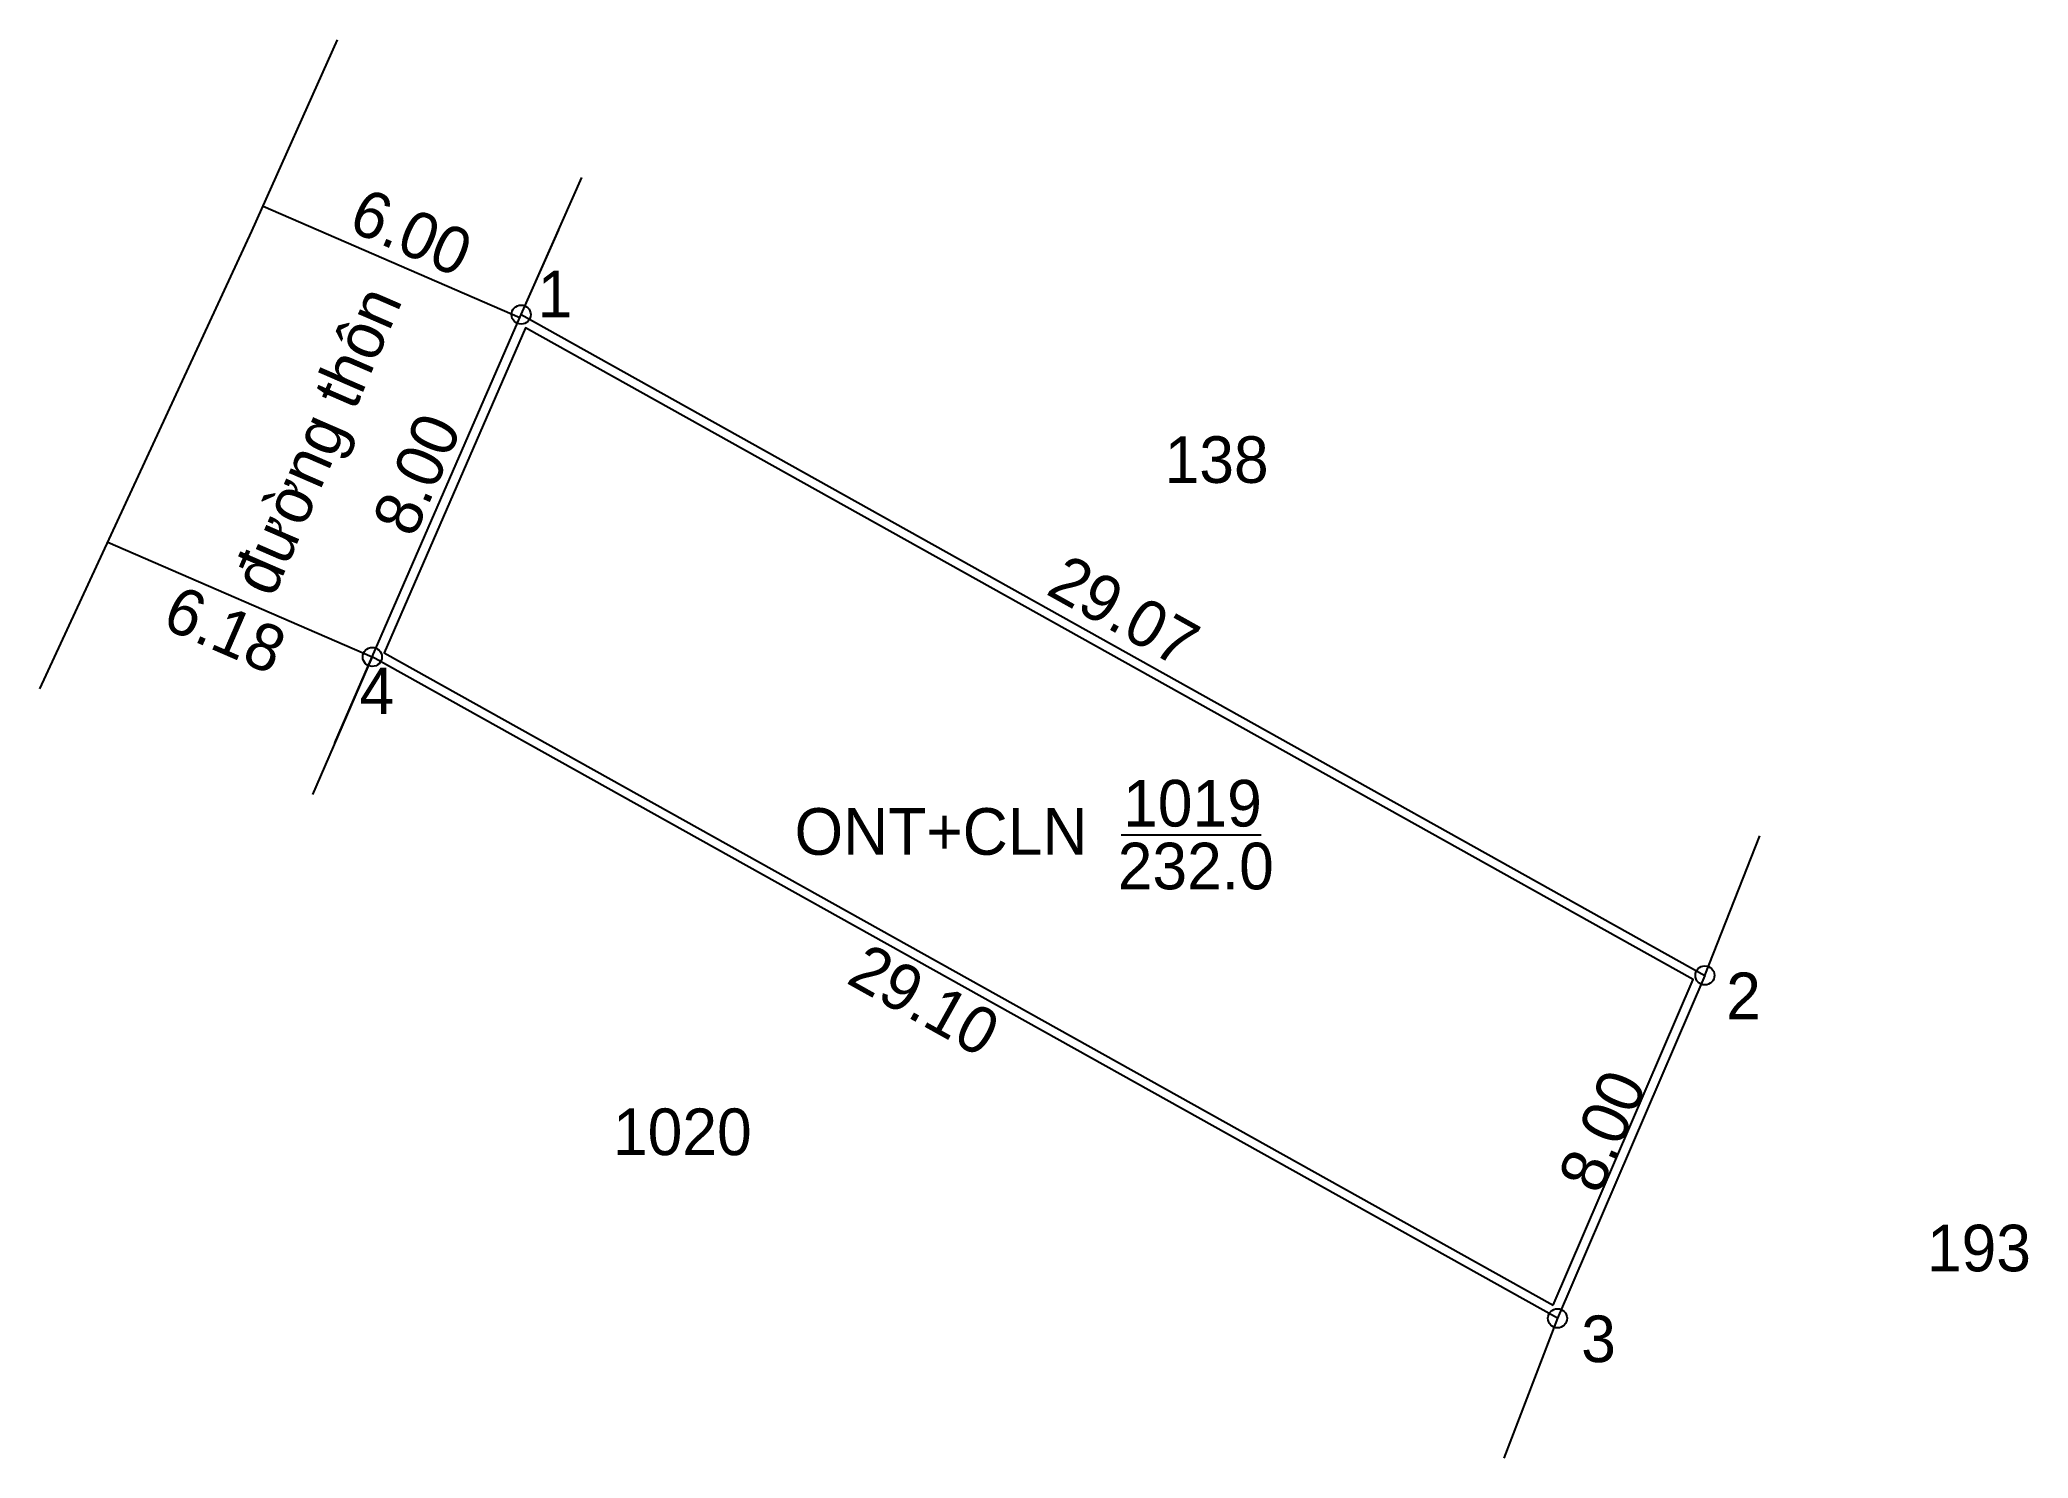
# Model space of a CAD drawing. Extents: x 547597.6 to 547640.2, y 1837502.6 to 1837533.
import ezdxf

# ---------------------------------------------------------------- set-up
doc = ezdxf.new("R2010")
doc.units = 0
for name, color, linetype in [('CanhThua', 7, 'Continuous'), ('ChieuDaiCanhThua', 7, 'Continuous'), ('Level 1', 7, 'Continuous'), ('Level 2', 7, 'Continuous'), ('Level 23', 7, 'Continuous'), ('MocDinhThua', 7, 'Continuous'), ('NhanDiaChinhThua', 7, 'Continuous'), ('RauThua', 7, 'Continuous'), ('SoHieuDinhThua', 7, 'Continuous'), ('TenChuLanCan', 7, 'Continuous')]:
    doc.layers.add(name, color=color, linetype=linetype)

msp = doc.modelspace()

# ---------------------------------------------------------------- linework, layer by layer
at = {"layer": 'CanhThua'}
for p, q in [((547604.74, 1837519.77), (547607.93, 1837527.11)), ((547604.74, 1837519.77), (547607.93, 1837527.11)), ((547607.93, 1837527.11), (547633.308, 1837512.942)), ((547630.148, 1837505.589), (547604.74, 1837519.77)), ((547633.308, 1837512.942), (547630.148, 1837505.589))]:
    msp.add_line(p, q, dxfattribs=at)
at = {"layer": 'ChieuDaiCanhThua'}
for p, q in [((547602.401, 1837529.439), (547607.903, 1837527.048)), ((547599.069, 1837522.234), (547604.74, 1837519.77))]:
    msp.add_line(p, q, dxfattribs=at)
at = {"layer": 'Level 1'}
msp.add_lwpolyline([(547597.611, 1837519.089), (547602.16, 1837528.9), (547603.991, 1837533.004)], dxfattribs=at)
at = {"layer": 'Level 2'}
msp.add_lwpolyline([(547630.052, 1837505.872), (547633.053, 1837512.855), (547608.025, 1837526.828), (547604.996, 1837519.856)], close=True, dxfattribs=at)
at = {"layer": 'Level 23'}
for p, q in [((547607.93, 1837527.11), (547608.737, 1837528.93)), ((547603.939, 1837517.927), (547604.74, 1837519.77))]:
    msp.add_line(p, q, dxfattribs=at)
at = {"layer": 'MocDinhThua'}
for centre in [(547607.93, 1837527.11), (547604.74, 1837519.77), (547633.308, 1837512.942), (547630.148, 1837505.589)]:
    msp.add_circle(centre, 0.205, dxfattribs=at)
at = {"layer": 'NhanDiaChinhThua'}
msp.add_line((547620.797, 1837515.956), (547623.796, 1837515.956), dxfattribs=at)
at = {"layer": 'RauThua'}
for p, q in [((547607.93, 1837527.11), (547609.233, 1837530.047)), ((547604.74, 1837519.77), (547603.459, 1837516.823)), ((547633.308, 1837512.942), (547634.486, 1837515.931)), ((547630.148, 1837505.589), (547628.999, 1837502.589))]:
    msp.add_line(p, q, dxfattribs=at)

# ---------------------------------------------------------------- texts
at = {"layer": 'ChieuDaiCanhThua'}
for s, rotation, p in [('6.00', 336.51, (547604.185, 1837528.937)), ('8.00', 66.51, (547605.629, 1837522.297)), ('29.07', 330.8263, (547619.151, 1837521.134)), ('6.18', 336.51, (547600.194, 1837520.415)), ('29.10', 330.8327, (547614.87, 1837512.794)), ('8.00', 66.7441, (547631.052, 1837508.215))]:
    msp.add_text(s, height=1, rotation=rotation, dxfattribs=at).set_placement(p)
at = {"layer": 'Level 1'}
msp.add_text('đường thôn', height=1, rotation=66.51, dxfattribs=at).set_placement((547602.615, 1837521.016))
at = {"layer": 'NhanDiaChinhThua'}
for s, p in [('1019', (547620.835, 1837516.134)), ('ONT+CLN', (547613.793, 1837515.528)), ('232.0', (547620.72, 1837514.787))]:
    msp.add_text(s, height=1, dxfattribs=at).set_placement(p)
at = {"layer": 'SoHieuDinhThua'}
for s, p in [('1', (547608.282, 1837527.05)), ('4', (547604.464, 1837518.543)), ('2', (547633.764, 1837512.002)), ('3', (547630.656, 1837504.649))]:
    msp.add_text(s, height=1, dxfattribs=at).set_placement(p)
at = {"layer": 'TenChuLanCan'}
for s, p in [('138', (547621.725, 1837523.501)), ('1020', (547609.899, 1837509.088)), ('193', (547638.067, 1837506.596))]:
    msp.add_text(s, height=1, dxfattribs=at).set_placement(p)

doc.saveas('drawing.dxf')
